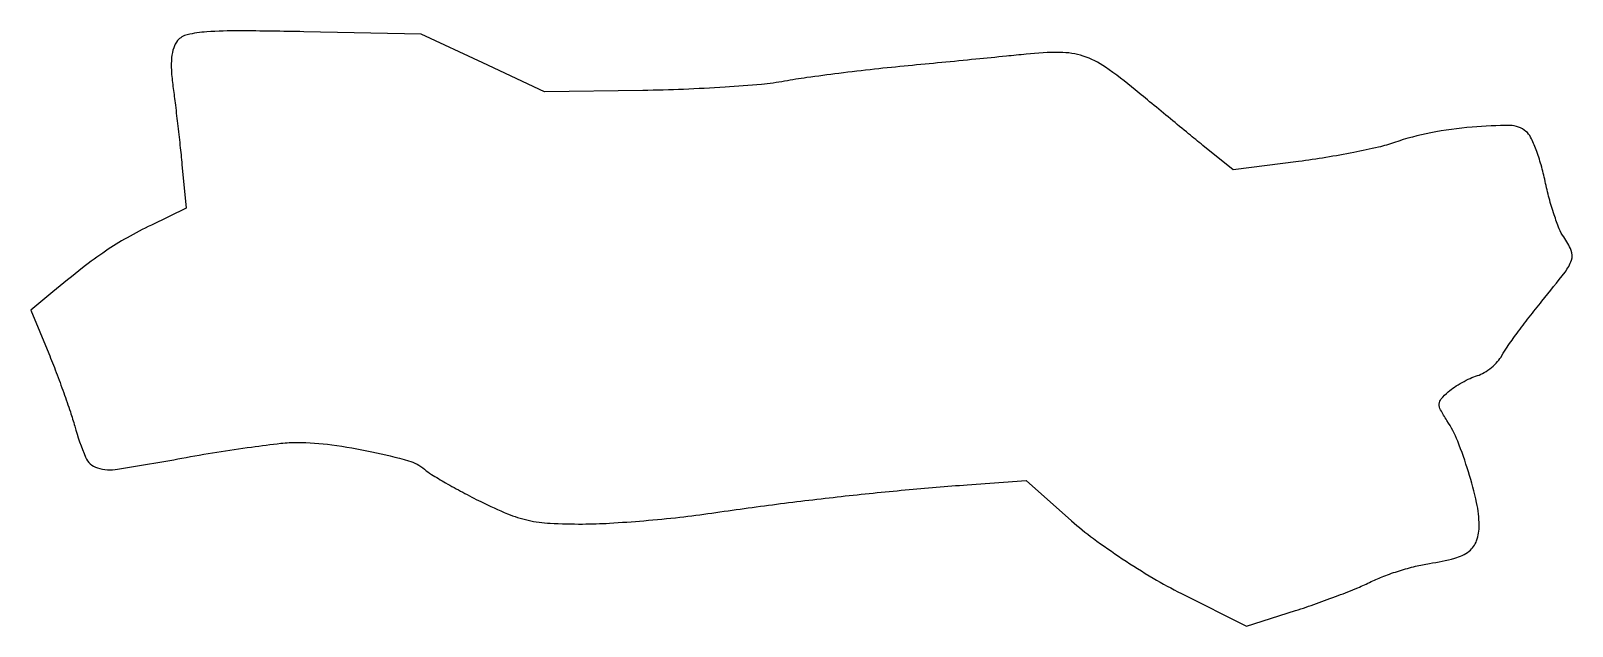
# Model space of a CAD drawing. Extents: x 0 to 212, y 0 to 82.
import ezdxf

# ---------------------------------------------------------------- set-up
doc = ezdxf.new("R2010")
doc.units = 0

msp = doc.modelspace()

# ---------------------------------------------------------------- linework, layer by layer
msp.add_lwpolyline([(20.030836, 80.537155, 0.096188), (19.494652, 79.557864, 0.052032), (19.213668, 78.207704, 0.039792), (19.175755, 76.458489, 0.01958), (19.391495, 74.241929, -0.003512), (19.682854, 71.998614, -0.00171), (20.024949, 69.130442, -0.001696), (20.360628, 66.143209, -0.00245), (20.635478, 63.5), (21.229682, 57.5), (16.43063, 55.1735, 0.015772), (13.087823, 53.420678, 0.020294), (10.139395, 51.59236, 0.016986), (6.973596, 49.285971, 0.007185), (2.878868, 45.988519), (-0.149714, 43.477039), (2.31418, 37.488519, -0.006542), (3.338694, 34.902789, -0.005191), (4.379665, 32.084128, -0.00525), (5.290483, 29.449894, -0.013066), (5.885683, 27.5, 0.032613), (7.379951, 23.212286, 0.223302), (9.00125, 21.758848, 0.112907), (11.779562, 21.573535, 0.005976), (20.591618, 23.088122, -0.005603), (25.444074, 23.925874, -0.006107), (30.176913, 24.629263, -0.005757), (34.240567, 25.134972, -0.029807), (36.5, 25.254152, -0.031289), (41.224833, 24.925458, -0.019038), (46.743587, 23.977646, -0.015672), (51.788339, 22.745804, -0.112908), (53.975696, 21.563025, 0.042745), (54.92322, 20.864702, 0.007039), (56.879796, 19.703513, 0.007694), (59.227787, 18.401998, 0.006728), (61.721483, 17.11229, 0.017846), (65.393115, 15.43658, 0.044071), (68.215021, 14.550088, 0.041245), (71.257092, 14.140442, 0.014011), (75.721483, 14.03599, 0.013513), (79.411268, 14.152814, 0.006424), (84.152561, 14.492502, 0.006362), (89.103265, 14.974703, 0.008975), (93.5, 15.539536, -0.00442), (102.380245, 16.762679, -0.004408), (111.288622, 17.829808, -0.004472), (120.080438, 18.724919, -0.004921), (128.610639, 19.431776), (136.721277, 20.023553), (142.921381, 14.491305, 0.023495), (145.953013, 12.031942, 0.012465), (149.919454, 9.261823, 0.012324), (154.159946, 6.602839, 0.0175), (158.064594, 4.467559), (167.007703, -0.02394), (173.753852, 2.127367, 0.007748), (176.604861, 3.085454, 0.006531), (179.592925, 4.185516, 0.006597), (182.293338, 5.260997, 0.018139), (184.158234, 6.112846, -0.025908), (185.872245, 6.863823, -0.014646), (188.017256, 7.602989, -0.014591), (190.229764, 8.223385, -0.023171), (192.158234, 8.610028, 0.026314), (195.632823, 9.329387, 0.100247), (197.610201, 10.300696, 0.147509), (198.63995, 11.738621, 0.083364), (198.989176, 13.872445, 0.053845), (198.641508, 16.971853, 0.019797), (197.512674, 21.234459, 0.019901), (196.042045, 25.414912, 0.050537), (194.560432, 28.267425, -0.020404), (193.687525, 29.726173, -0.136905), (193.499892, 30.541042, -0.167909), (193.782026, 31.250465, -0.034739), (194.741552, 32.219086, -0.033215), (195.577974, 32.86058, -0.020056), (196.644705, 33.511299, -0.020049), (197.761277, 34.075042, -0.032924), (198.751061, 34.449444, 0.059706), (199.695225, 34.865518, 0.038943), (200.670925, 35.550643, 0.038884), (201.530842, 36.380761, 0.058542), (202.125704, 37.234879, -0.029744), (202.8243, 38.372105, -0.006039), (204.204494, 40.295556, -0.006348), (205.867175, 42.495514, -0.005911), (207.624642, 44.706068, 0.006169), (210.796725, 48.700172, 0.083043), (211.677991, 50.339935, 0.182563), (211.632575, 51.686731, 0.053871), (210.620988, 53.527494, -0.05716), (210.012757, 54.651687, -0.014811), (209.301631, 56.587066, -0.014868), (208.617533, 58.856565, -0.014663), (208.066043, 61.173156, 0.018692), (207.508541, 63.434021, 0.021668), (206.806125, 65.536205, 0.021324), (206.06678, 67.244553, 0.107154), (205.42827, 68.059531, 0.17425), (203.212377, 68.862594, 0.021908), (198.034354, 68.649357, 0.026258), (192.327317, 67.859826, 0.036276), (187.335323, 66.518509, -0.0268), (185.137629, 65.883157, -0.008149), (181.747777, 65.155169, -0.008135), (177.916556, 64.462064, -0.008789), (174.16216, 63.913344), (165.153675, 62.758053), (161.000719, 66.129026, -0.001091), (159.042498, 67.725621, -0.000532), (156.551436, 69.770153, -0.000528), (153.965267, 71.901942, -0.000765), (151.686035, 73.790644, 0.022098), (147.595769, 76.895659, 0.07254), (144.564814, 78.398472, 0.077812), (141.348103, 78.918114, 0.028), (136.703814, 78.680417, -0.001692), (133.97898, 78.39673, -0.000498), (129.79737, 77.979879, -0.0005), (125.093068, 77.520402, -0.000537), (120.5, 77.081406, 0.004034), (115.848641, 76.603988, 0.003477), (110.96875, 76.028912, 0.003501), (106.549286, 75.44545, 0.010115), (103.5, 74.958066, -0.022195), (100.311542, 74.527129, -0.006218), (95.296875, 74.137599, -0.006259), (89.608593, 73.838292, -0.006549), (84, 73.687077), (70.5, 73.5), (62, 77.474371), (53.5, 81.448742), (37.409979, 81.769596, 0.003129), (28.557476, 81.89071, 0.019557), (24.030598, 81.747219, 0.037645), (21.366165, 81.355282, 0.165683)], format="xyb", close=True)

doc.saveas('drawing.dxf')
